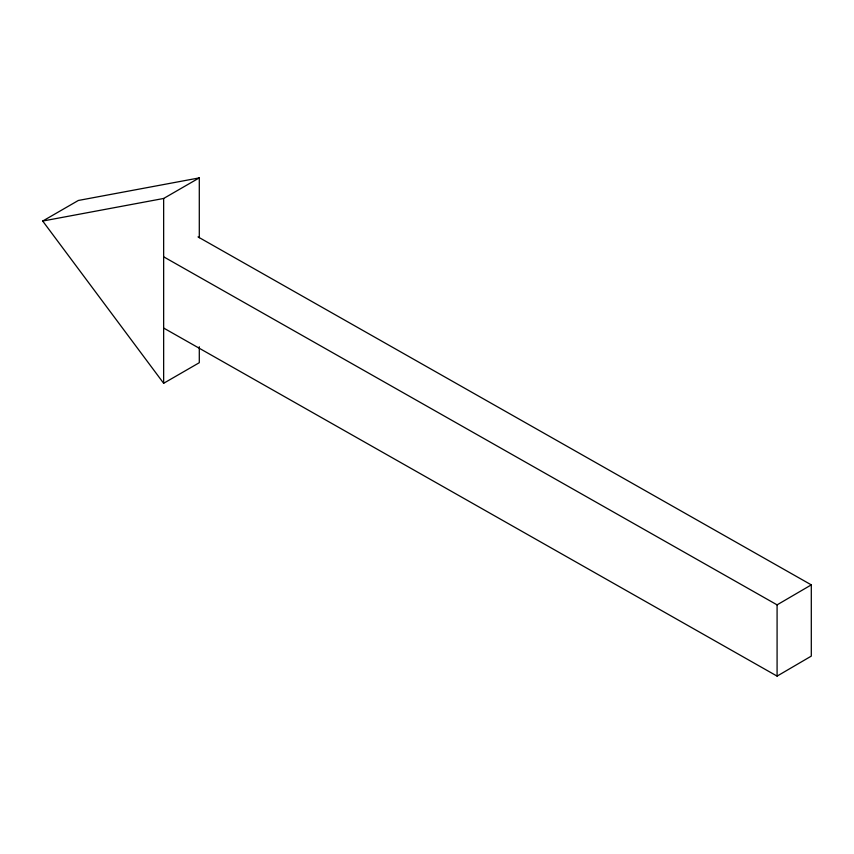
<?xml version="1.0" encoding="UTF-8"?>
<svg xmlns="http://www.w3.org/2000/svg" width="854" height="854" viewBox="0 0 854 854"><rect width="100%" height="100%" fill="white"/><g stroke="black" fill="none" stroke-linecap="round" stroke-linejoin="round"><path stroke-width="1.28" d="M163.819 328.139L777.087 676.112L777.087 604.867L811.3 584.873L198.021 236.9M777.087 676.112L811.3 656.107L811.3 584.873M199.292 346.756L199.292 362.704L163.648 383.286L42.7 221.047L78.344 200.466L199.292 177.888L199.292 237.722M42.7 221.047L163.648 198.47L199.292 177.888M163.819 256.905L777.087 604.867M163.648 198.47L163.648 383.286"/></g></svg>
